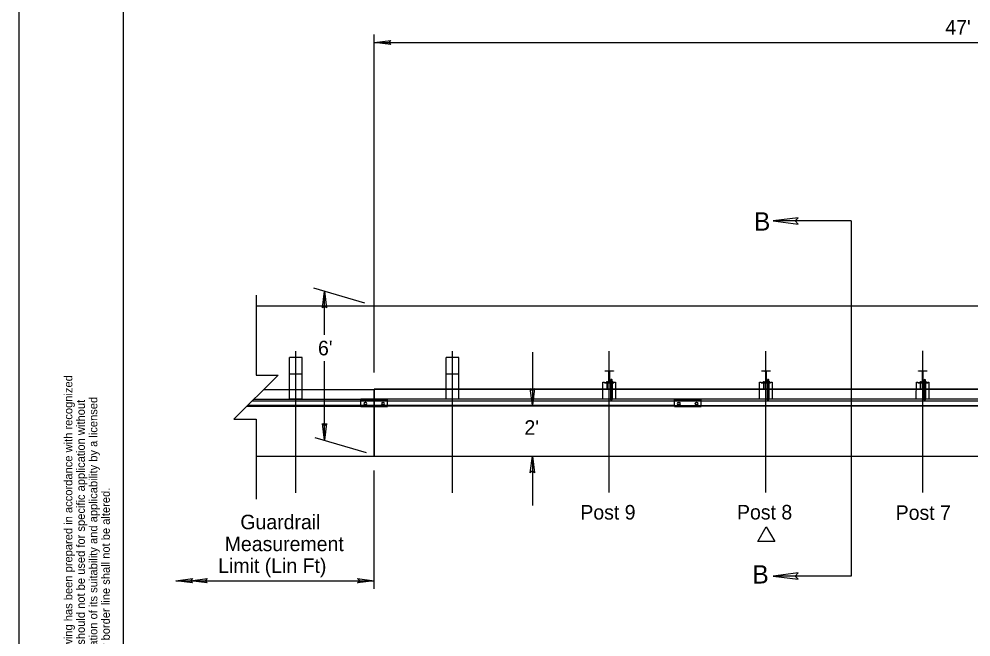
# Model space of a CAD drawing. Extents: x -1700 to 1700, y -1137 to 1100.
# Drawn here: x -1700 to -556, y -390 to 353 of the extents above; entities that cross this region are included whole.
import ezdxf

# ---------------------------------------------------------------- set-up
doc = ezdxf.new("R2010")
doc.units = 0
for name, color, linetype in [('1', 7, 'Continuous'), ('227', 7, 'Continuous'), ('23', 7, 'Continuous'), ('25', 7, 'Continuous'), ('37', 7, 'Continuous'), ('42', 7, 'Continuous'), ('56', 7, 'Continuous'), ('62', 7, 'Continuous'), ('63', 7, 'Continuous'), ('Default', 7, 'Continuous')]:
    doc.layers.add(name, color=color, linetype=linetype)

msp = doc.modelspace()

# ---------------------------------------------------------------- linework, layer by layer
at = {"layer": '1'}
msp.add_lwpolyline([(-1700, 1100), (1700, 1100), (1700, -1100), (-1700, -1100)], close=True, dxfattribs=at)
at = {"layer": '227'}
msp.add_lwpolyline([(-1273.1, -91.9), (-1273.1, -172.2), (1491.9, -172.2), (591.4, 69.1), (365.6, 8.6), (287.7, 8.6), (287.7, -91.9), (-1273.1, -91.9)], dxfattribs=at)
at = {"layer": '23'}
for p, q in [((-1289.2, -111.5), (-1289.2, -104.7)), ((-1272.9, -104.7), (-1289.2, -104.7)), ((-1273, -111.6), (-1289.2, -111.5)), ((-1257.1, -111.6), (-1273.3, -111.6)), ((-1257.1, -104.7), (-1273.1, -104.7)), ((-1257.1, -112.5), (-1257.1, -103.4)), ((-1257.1, -104.7), (-1257.1, -103.4)), ((-912.4, -111.6), (-912.4, -104.7)), ((-896.1, -104.7), (-912.4, -104.7)), ((-896.2, -111.6), (-912.4, -111.6)), ((-880.3, -111.6), (-896.5, -111.6)), ((-880.3, -104.7), (-896.4, -104.7)), ((-880.3, -112.6), (-880.3, -103.4)), ((-880.3, -104.7), (-880.3, -103.4))]:
    msp.add_line(p, q, dxfattribs=at)
at = {"layer": '25'}
for p, q in [((-1273.1, -71.6), (-1273.1, 334.7)), ((-1273.1, 324.9), (139.3, 324.9)), ((-1346.1, 29.9), (-1285, 12)), ((-1332.8, -26.5), (-1332.8, 26)), ((-1083, -47.2), (-1083, -111)), ((-1332.8, -153.2), (-1332.8, -58.2)), ((-1344.4, -149.8), (-1282.9, -167.8)), ((-1083, -172.4), (-1083, -231.7)), ((-1273.1, -332), (-1273.1, -189.6)), ((-1511.4, -322), (-1273.1, -322))]:
    msp.add_line(p, q, dxfattribs=at)
for points in [[(-1255.6, 324.9), (-1253.1, 322.4), (-1273.1, 324.9), (-1253.1, 327.4)], [(-1332.8, 8.5), (-1335.3, 6), (-1332.8, 26), (-1330.3, 6)], [(-1083, -93.5), (-1080.5, -91), (-1083, -111), (-1085.5, -91)], [(-1332.8, -135.7), (-1330.3, -133.2), (-1332.8, -153.2), (-1335.3, -133.2)], [(-1083, -189.9), (-1085.5, -192.4), (-1083, -172.4), (-1080.5, -192.4)], [(-1493.9, -322), (-1491.4, -324.5), (-1511.4, -322), (-1491.4, -319.5)], [(-1476.4, -322), (-1473.9, -324.5), (-1493.9, -322), (-1473.9, -319.5)], [(-1290.6, -322), (-1293.1, -319.5), (-1273.1, -322), (-1293.1, -324.5)]]:
    msp.add_lwpolyline(points, close=True, dxfattribs=at)
msp.add_lwpolyline([(-1415.2, 21.3), (-1415.2, -74.8), (-1388.6, -74.8), (-1441.7, -127.9), (-1415.2, -127.9), (-1415.2, -224)], dxfattribs=at)
at = {"layer": '37'}
for p, q in [((-700, 110.5), (-793.5, 110.5)), ((-700, 110.5), (-700, -316.4)), ((-1415.2, 8.6), (-1273.1, 8.6)), ((-1273.1, 8.6), (139.3, 8.6)), ((-1367.3, -216.2), (-1367.4, -46.2)), ((-1179, -216.2), (-1179.1, -46.2)), ((-990.6, -216), (-990.7, -46.1)), ((-802.3, -215.9), (-802.4, -45.9)), ((-613.8, -215.8), (-613.9, -45.8)), ((-1406, -92.1), (-1273.1, -92)), ((-1273.1, -91.9), (287.7, -91.9)), ((-1273.1, -172.2), (-1273.1, -91.9)), ((-1426, -112.2), (-1289.2, -112.1)), ((-1424.8, -111), (-1257.1, -111)), ((-1419.7, -105.9), (-1273.1, -105.8)), ((-1417.6, -103.8), (-1273.1, -103.7)), ((-1415.2, -172.2), (-895.8, -172.2)), ((-895.8, -172.2), (1543.2, -172.2)), ((-700, -316.4), (-793.5, -316.4))]:
    msp.add_line(p, q, dxfattribs=at)
for points in [[(-767.3, 110.5), (-763.5, 114.3), (-793.5, 110.5), (-763.5, 106.8)], [(-767.3, -316.4), (-763.5, -312.7), (-793.5, -316.4), (-763.5, -320.2)]]:
    msp.add_lwpolyline(points, close=True, dxfattribs=at)
at = {"layer": '42'}
for p, q in [((-1359.8, -53.5), (-1374.8, -53.5)), ((-1374.8, -103.7), (-1374.8, -53.5)), ((-1359.8, -103.7), (-1359.8, -53.5)), ((-1171.4, -53.5), (-1186.5, -53.5)), ((-1186.5, -103.7), (-1186.5, -53.5)), ((-1171.4, -103.7), (-1171.4, -53.5)), ((-1359.8, -73.6), (-1374.8, -73.6)), ((-1171.4, -73.6), (-1186.5, -73.6)), ((-995.7, -69.6), (-985.7, -69.6)), ((-995.7, -70.3), (-995.7, -69.6)), ((-991.6, -70.3), (-995.7, -70.3)), ((-991, -83), (-991, -70.9)), ((-990.4, -70.9), (-990.4, -83)), ((-985.7, -70.3), (-989.8, -70.3)), ((-985.7, -69.6), (-985.7, -70.3)), ((-807.4, -69.6), (-797.3, -69.6)), ((-807.4, -70.3), (-807.4, -69.6)), ((-803.3, -70.3), (-807.4, -70.3)), ((-802.6, -83), (-802.6, -70.9)), ((-802.1, -70.9), (-802.1, -83)), ((-797.3, -70.3), (-801.4, -70.3)), ((-797.3, -69.6), (-797.3, -70.3)), ((-618.9, -69.6), (-608.9, -69.6)), ((-618.9, -70.3), (-618.9, -69.6)), ((-614.8, -70.3), (-618.9, -70.3)), ((-614.3, -83.1), (-614.2, -70.9)), ((-613.6, -70.9), (-613.7, -83.1)), ((-608.9, -70.3), (-613, -70.3)), ((-608.9, -69.6), (-608.9, -70.3)), ((-998.2, -83.4), (-996.3, -83.4)), ((-998.2, -103.5), (-998.2, -83.4)), ((-996.3, -84.3), (-996.3, -83.4)), ((-996.3, -84.3), (-985, -84.3)), ((-995.7, -84.3), (-995.7, -83.7)), ((-995.7, -83.7), (-991.6, -83.7)), ((-985.6, -84.3), (-995.7, -84.3)), ((-993.4, -83.6), (-993.4, -83.5)), ((-993.3, -83.6), (-993.4, -83.6)), ((-993.2, -83.6), (-993.3, -83.6)), ((-993.3, -83.7), (-993.3, -84.3)), ((-993.1, -83.6), (-993.2, -83.6)), ((-993.2, -83.7), (-993.2, -83.6)), ((-993.2, -91.7), (-993.2, -83.7)), ((-993, -83.6), (-993.1, -83.6)), ((-992.9, -83.6), (-993, -83.6)), ((-992.7, -83.6), (-992.9, -83.6)), ((-992.8, -83.7), (-992.8, -83.6)), ((-992.8, -91.7), (-992.8, -83.7)), ((-992.7, -83.6), (-992.6, -83.5)), ((-992.7, -83.6), (-992.7, -83.6)), ((-992.7, -83.7), (-992.7, -84.3)), ((-989.8, -83.7), (-985.6, -83.6)), ((-989.7, -83.3), (-986.5, -83.3)), ((-989.7, -83.7), (-989.7, -83.3)), ((-989.2, -82.3), (-989.2, -83.3)), ((-989, -83.3), (-989, -103.5)), ((-988.7, -80.3), (-988.9, -80.5)), ((-988.9, -82.1), (-988.9, -80.5)), ((-988.3, -80.5), (-988.9, -80.6)), ((-987.3, -80.5), (-988.9, -80.8)), ((-987.3, -80.5), (-988.9, -80.5)), ((-987.3, -80.7), (-988.9, -81)), ((-987.3, -80.9), (-988.9, -81.3)), ((-987.3, -81.2), (-988.9, -81.5)), ((-987.3, -81.4), (-988.9, -81.7)), ((-987.3, -81.6), (-988.9, -81.9)), ((-988.8, -103.5), (-988.9, -82.1)), ((-987.2, -82.1), (-988.9, -82.1)), ((-987.4, -80.3), (-988.7, -80.3)), ((-988.7, -83.3), (-988.7, -82.3)), ((-987.3, -81.9), (-988.4, -82.1)), ((-987.5, -83.3), (-987.5, -82.3)), ((-987.3, -80.5), (-987.4, -80.3)), ((-987.3, -82.1), (-987.3, -80.5)), ((-987.3, -103.5), (-987.3, -82.1)), ((-987.1, -83.3), (-987.1, -103.5)), ((-986.9, -82.3), (-986.9, -83.3)), ((-986.5, -83.6), (-986.5, -83.3)), ((-985.6, -83.6), (-985.6, -84.3)), ((-985, -83.4), (-985, -84.3)), ((-985, -83.4), (-983.1, -83.4)), ((-983.1, -83.4), (-983.1, -103.5)), ((-809.9, -83.4), (-808, -83.4)), ((-809.9, -103.5), (-809.9, -83.4)), ((-808, -84.3), (-808, -83.4)), ((-808, -84.3), (-796.7, -84.3)), ((-807.4, -84.3), (-807.4, -83.7)), ((-807.4, -83.7), (-803.3, -83.7)), ((-797.3, -84.3), (-807.4, -84.3)), ((-805.1, -83.6), (-805.1, -83.5)), ((-805, -83.6), (-805.1, -83.6)), ((-804.9, -83.6), (-805, -83.6)), ((-805, -83.7), (-805, -84.3)), ((-804.8, -83.6), (-804.9, -83.6)), ((-804.9, -91.7), (-804.9, -83.7)), ((-804.9, -83.7), (-804.9, -83.6)), ((-804.7, -83.6), (-804.8, -83.6)), ((-804.6, -83.6), (-804.7, -83.6)), ((-804.4, -83.6), (-804.6, -83.6)), ((-804.5, -91.7), (-804.5, -83.7)), ((-804.5, -83.7), (-804.5, -83.6)), ((-804.4, -83.7), (-804.4, -84.3)), ((-804.4, -83.6), (-804.3, -83.6)), ((-804.3, -83.6), (-804.3, -83.5)), ((-801.4, -83.7), (-797.3, -83.7)), ((-801.3, -83.3), (-798.2, -83.3)), ((-801.3, -83.7), (-801.3, -83.3)), ((-800.9, -82.3), (-800.9, -83.3)), ((-800.7, -83.3), (-800.7, -103.5)), ((-798.9, -82.1), (-800.6, -82.1)), ((-800.4, -80.3), (-800.5, -80.5)), ((-800.5, -82.1), (-800.5, -80.5)), ((-800, -80.5), (-800.5, -80.6)), ((-799, -80.5), (-800.5, -80.8)), ((-799, -80.5), (-800.5, -80.5)), ((-799, -80.7), (-800.5, -81)), ((-799, -80.9), (-800.5, -81.3)), ((-799, -81.2), (-800.5, -81.5)), ((-799, -81.4), (-800.5, -81.7)), ((-799, -81.6), (-800.5, -81.9)), ((-800.5, -103.5), (-800.5, -82.1)), ((-799.1, -80.3), (-800.4, -80.3)), ((-800.3, -83.3), (-800.3, -82.3)), ((-799, -81.9), (-800.1, -82.1)), ((-799.2, -83.3), (-799.2, -82.3)), ((-799, -80.5), (-799.1, -80.3)), ((-799, -82.1), (-799, -80.5)), ((-799, -103.5), (-799, -82.1)), ((-798.8, -83.3), (-798.8, -103.5)), ((-798.6, -82.3), (-798.6, -83.3)), ((-798.2, -83.7), (-798.2, -83.3)), ((-797.3, -83.7), (-797.3, -84.3)), ((-796.7, -83.4), (-796.7, -84.3)), ((-796.7, -83.4), (-794.8, -83.4)), ((-794.8, -83.4), (-794.8, -103.5)), ((-621.6, -103.5), (-621.5, -83.4)), ((-621.5, -83.4), (-619.6, -83.4)), ((-619.6, -84.3), (-619.6, -83.4)), ((-619.6, -84.3), (-608.3, -84.4)), ((-619, -84.3), (-619, -83.7)), ((-619, -83.7), (-614.9, -83.7)), ((-609, -84.4), (-619, -84.3)), ((-616.6, -83.6), (-616.7, -83.6)), ((-616.7, -83.6), (-616.7, -83.6)), ((-616.6, -83.7), (-616.7, -84.4)), ((-616.5, -83.6), (-616.6, -83.6)), ((-616.6, -91.7), (-616.5, -83.7)), ((-616.4, -83.7), (-616.5, -83.6)), ((-616.5, -83.7), (-616.5, -83.6)), ((-616.3, -83.7), (-616.4, -83.7)), ((-616.2, -83.7), (-616.3, -83.7)), ((-616, -83.6), (-616.2, -83.7)), ((-616.2, -91.7), (-616.1, -83.7)), ((-616.1, -83.7), (-616.1, -83.6)), ((-616, -83.6), (-615.9, -83.6)), ((-616, -83.6), (-616, -83.6)), ((-616, -83.7), (-616, -84.4)), ((-613.1, -83.7), (-609, -83.7)), ((-613, -83.4), (-609.8, -83.4)), ((-613, -83.7), (-613, -83.4)), ((-612.5, -82.3), (-612.5, -83.4)), ((-612.3, -83.4), (-612.4, -103.5)), ((-612.3, -103.5), (-612.2, -82.1)), ((-612, -80.3), (-612.2, -80.5)), ((-612.2, -82.1), (-612.2, -80.5)), ((-611.6, -80.5), (-612.2, -80.6)), ((-610.6, -80.5), (-612.2, -80.8)), ((-610.6, -80.5), (-612.2, -80.5)), ((-610.6, -80.8), (-612.2, -81.1)), ((-610.6, -81), (-612.2, -81.3)), ((-610.6, -81.2), (-612.2, -81.5)), ((-610.6, -81.5), (-612.2, -81.8)), ((-610.6, -81.7), (-612.2, -82)), ((-610.5, -82.1), (-612.2, -82.1)), ((-610.7, -80.4), (-612, -80.3)), ((-612, -83.4), (-612, -82.3)), ((-610.6, -81.9), (-611.7, -82.1)), ((-610.8, -83.4), (-610.8, -82.3)), ((-610.6, -80.5), (-610.7, -80.4)), ((-610.7, -103.5), (-610.6, -82.1)), ((-610.6, -82.1), (-610.6, -80.5)), ((-610.4, -83.4), (-610.5, -103.5)), ((-610.2, -82.3), (-610.2, -83.4)), ((-609.8, -83.7), (-609.8, -83.4)), ((-609, -83.7), (-609, -84.4)), ((-608.3, -83.4), (-608.3, -84.4)), ((-608.3, -83.4), (-606.4, -83.5)), ((-606.4, -83.5), (-606.5, -103.5)), ((-1289.2, -112.5), (-1289.2, -103.4)), ((-1289.2, -103.4), (-1273, -103.4)), ((-1289.2, -105.7), (-1272.9, -105.7)), ((-1289.2, -112.5), (-1272.9, -112.5)), ((-1284.2, -110.6), (-1283.3, -110.6)), ((-1284.1, -107.6), (-1283.4, -107.6)), ((-1284.1, -107.9), (-1283.4, -107.9)), ((-1284.1, -110.3), (-1283.4, -110.3)), ((-1273.3, -112.5), (-1257.1, -112.5)), ((-1273.2, -105.7), (-1257.1, -105.7)), ((-1273.1, -103.4), (-1257.1, -103.4)), ((-1262.9, -110.6), (-1262.1, -110.6)), ((-1262.8, -107.6), (-1262.1, -107.6)), ((-1262.8, -107.9), (-1262.1, -107.9)), ((-1262.8, -110.3), (-1262.1, -110.3)), ((-1257.1, -105.6), (-912.4, -105.6)), ((-1257.1, -110.8), (-912.4, -111)), ((-1257.1, -112), (-912.4, -111.9)), ((-1257.1, -103.5), (-912.4, -103.5)), ((-912.4, -112.6), (-912.4, -103.4)), ((-912.4, -103.4), (-896.2, -103.4)), ((-912.4, -105.7), (-896.1, -105.7)), ((-912.4, -112.6), (-896.2, -112.6)), ((-907.4, -107.6), (-906.6, -107.6)), ((-907.4, -107.9), (-906.6, -107.9)), ((-907.4, -110.4), (-906.6, -110.4)), ((-907.4, -110.6), (-906.6, -110.6)), ((-896.5, -112.6), (-880.3, -112.6)), ((-896.4, -103.4), (-880.3, -103.4)), ((-896.4, -105.7), (-880.3, -105.7)), ((-886.1, -107.6), (-885.3, -107.6)), ((-886.1, -107.9), (-885.3, -107.9)), ((-886.1, -110.4), (-885.3, -110.4)), ((-886.1, -110.6), (-885.3, -110.6)), ((-880.3, -103.5), (535.7, -103.5)), ((-880.3, -105.6), (498.6, -105.6)), ((-880.3, -111), (522.1, -111.9)), ((-880.3, -111.9), (381.2, -111.9))]:
    msp.add_line(p, q, dxfattribs=at)
for points in [[(-992.6, -82.7), (-992.6, -82.8), (-992.7, -82.8), (-992.8, -82.8), (-992.9, -82.8), (-993, -82.8), (-993.1, -82.8), (-993.2, -82.8), (-993.3, -82.8), (-993.4, -82.8), (-993.4, -82.8), (-993.4, -82.7), (-993.4, -82.7), (-993.3, -82.7), (-993.2, -82.6), (-993.1, -82.6), (-993, -82.6), (-992.9, -82.6), (-992.8, -82.7), (-992.7, -82.7), (-992.6, -82.7), (-992.6, -82.7)], [(-992.6, -82.8), (-992.6, -82.9), (-992.7, -82.9), (-992.8, -82.9), (-992.9, -82.9), (-993, -82.9), (-993.1, -82.9), (-993.2, -82.9), (-993.3, -82.9), (-993.4, -82.9), (-993.4, -82.9)], [(-992.6, -83.4), (-992.6, -83.5), (-992.7, -83.5), (-992.8, -83.5), (-992.9, -83.5), (-993, -83.5), (-993.1, -83.5), (-993.2, -83.5), (-993.3, -83.5), (-993.4, -83.5), (-993.4, -83.5), (-993.4, -83.4), (-993.4, -83.4), (-993.3, -83.4), (-993.2, -83.3), (-993.2, -83.3)], [(-992.8, -83.4), (-992.8, -83.5), (-992.9, -83.5), (-992.9, -83.5), (-993, -83.5), (-993.1, -83.5), (-993.2, -83.5), (-993.2, -83.5), (-993.2, -83.4), (-993.2, -83.4)], [(-992.8, -83.3), (-992.8, -83.4), (-992.7, -83.4), (-992.6, -83.4), (-992.6, -83.4)], [(-804.3, -82.7), (-804.3, -82.8), (-804.4, -82.8), (-804.5, -82.8), (-804.6, -82.8), (-804.7, -82.8), (-804.8, -82.8), (-804.9, -82.8), (-805, -82.8), (-805.1, -82.8), (-805.1, -82.7), (-805.1, -82.7), (-805.1, -82.7), (-805, -82.7), (-804.9, -82.6), (-804.8, -82.6), (-804.7, -82.6), (-804.6, -82.6), (-804.5, -82.7), (-804.4, -82.7), (-804.3, -82.7), (-804.3, -82.7)], [(-804.3, -82.8), (-804.3, -82.9), (-804.4, -82.9), (-804.5, -82.9), (-804.6, -82.9), (-804.7, -82.9), (-804.8, -82.9), (-804.9, -82.9), (-805, -82.9), (-805.1, -82.9), (-805.1, -82.8)], [(-804.3, -83.4), (-804.3, -83.5), (-804.4, -83.5), (-804.5, -83.5), (-804.6, -83.5), (-804.7, -83.5), (-804.8, -83.5), (-804.9, -83.5), (-805, -83.5), (-805.1, -83.5), (-805.1, -83.5), (-805.1, -83.4), (-805.1, -83.4), (-805, -83.4), (-804.9, -83.3), (-804.9, -83.3)], [(-804.5, -83.4), (-804.5, -83.5), (-804.6, -83.5), (-804.6, -83.5), (-804.7, -83.5), (-804.8, -83.5), (-804.9, -83.5), (-804.9, -83.5), (-804.9, -83.4), (-804.9, -83.4)], [(-804.5, -83.3), (-804.5, -83.4), (-804.4, -83.4), (-804.3, -83.4), (-804.3, -83.4)], [(-615.9, -82.8), (-615.9, -82.8), (-616, -82.8), (-616.1, -82.8), (-616.2, -82.9), (-616.3, -82.9), (-616.4, -82.9), (-616.5, -82.8), (-616.6, -82.8), (-616.7, -82.8), (-616.7, -82.8), (-616.7, -82.7), (-616.7, -82.7), (-616.6, -82.7), (-616.5, -82.7), (-616.4, -82.7), (-616.3, -82.7), (-616.2, -82.7), (-616.1, -82.7), (-616, -82.7), (-615.9, -82.7), (-615.9, -82.8)], [(-615.9, -82.9), (-615.9, -82.9), (-616, -82.9), (-616.1, -82.9), (-616.2, -83), (-616.3, -83), (-616.4, -83), (-616.5, -82.9), (-616.6, -82.9), (-616.7, -82.9), (-616.7, -82.9)], [(-615.9, -83.5), (-615.9, -83.5), (-616, -83.5), (-616.1, -83.5), (-616.2, -83.6), (-616.3, -83.6), (-616.4, -83.6), (-616.5, -83.5), (-616.6, -83.5), (-616.7, -83.5), (-616.7, -83.5), (-616.7, -83.4), (-616.7, -83.4), (-616.6, -83.4), (-616.5, -83.4), (-616.5, -83.4)], [(-616.1, -83.5), (-616.1, -83.5), (-616.2, -83.5), (-616.3, -83.5), (-616.3, -83.5), (-616.4, -83.5), (-616.5, -83.5), (-616.5, -83.5), (-616.5, -83.5), (-616.5, -83.5)], [(-616.1, -83.4), (-616.1, -83.4), (-616, -83.4), (-615.9, -83.4), (-615.9, -83.5)]]:
    msp.add_lwpolyline(points, dxfattribs=at)
for centre, radius, start, end in [((-988.9, -82.4), 0.327, 27.3368, 152.7369), ((-988.1, -83.1), 1.04, 55.9734, 124.0788), ((-987.2, -82.4), 0.327, 27.2847, 152.789), ((-800.6, -82.4), 0.327, 27.3003, 152.7004), ((-799.8, -83.1), 1.04, 55.9369, 124.0423), ((-798.9, -82.4), 0.327, 27.2482, 152.7525), ((-612.2, -82.4), 0.327, 27.0512, 152.4513), ((-611.4, -83.2), 1.04, 55.6878, 123.7932), ((-610.5, -82.5), 0.327, 26.9991, 152.5034), ((-1284.1, -109.1), 1.49, 89.1899, 268.3848), ((-1284.1, -109.1), 1.23, 92.8876, 267.0431), ((-1283.4, -109.1), 1.49, 271.5458, 90.7407), ((-1283.4, -109.1), 1.23, 272.8876, 87.0431), ((-1262.8, -109.1), 1.49, 89.1899, 268.3848), ((-1262.8, -109.1), 1.23, 92.8876, 267.0431), ((-1262.1, -109.1), 1.49, 271.5458, 90.7407), ((-1262.1, -109.1), 1.23, 272.8876, 87.0431), ((-988.1, -102.6), 1.88, 207.4937, 332.58), ((-907.4, -109.1), 1.49, 89.1899, 268.3848), ((-907.3, -109.1), 1.23, 92.8876, 267.0431), ((-906.6, -109.1), 1.49, 271.5458, 90.7407), ((-906.7, -109.1), 1.23, 272.8876, 87.0431), ((-886.1, -109.1), 1.49, 89.1899, 268.3848), ((-886, -109.1), 1.23, 92.8876, 267.0431), ((-885.3, -109.1), 1.49, 271.5458, 90.7407), ((-885.4, -109.1), 1.23, 272.8876, 87.0431), ((-799.8, -102.6), 1.88, 207.4572, 332.5434), ((-611.5, -102.6), 1.88, 207.2081, 332.2944)]:
    msp.add_arc(centre, radius, start, end, dxfattribs=at)
for centre, major_axis, start_param, end_param in [((-991.6, -70.9), (0.628, 0), 0, 1.570796), ((-989.8, -70.9), (-0.628, 0), 4.712389, 6.283185), ((-803.3, -70.9), (0.628, 0), 0, 1.570796), ((-801.4, -70.9), (-0.628, 0), 4.712389, 6.283185), ((-614.8, -70.9), (0.628, -0.003), 0, 1.570796), ((-613, -70.9), (-0.628, 0.003), 4.712389, 6.283185), ((-991.6, -83), (0.628, 0), 4.712389, 6.283185), ((-989.8, -83), (-0.628, 0), 0, 1.570796), ((-803.3, -83), (0.628, 0), 4.712389, 6.283185), ((-801.4, -83), (-0.628, 0), 0, 1.570796), ((-614.9, -83.1), (0.628, -0.003), 4.712389, 6.283185), ((-613.1, -83.1), (-0.628, 0.003), 0, 1.570796)]:
    msp.add_ellipse(centre, major_axis=major_axis, ratio=0.974295, start_param=start_param, end_param=end_param, dxfattribs=at)
for points in [[(-993.4, -82.9), (-993.4, -82.8)], [(-993.4, -83.5), (-993.4, -83.4)], [(-993.2, -83.4), (-993.2, -82.9)], [(-992.8, -82.9), (-992.8, -83.4)], [(-992.6, -82.7), (-992.6, -82.8)], [(-992.6, -83.4), (-992.6, -83.5)], [(-805.1, -82.8), (-805.1, -82.7)], [(-805.1, -83.5), (-805.1, -83.4)], [(-804.9, -83.4), (-804.9, -82.9)], [(-804.5, -82.9), (-804.5, -83.4)], [(-804.3, -82.7), (-804.3, -82.8)], [(-804.3, -83.4), (-804.3, -83.5)], [(-616.7, -82.9), (-616.7, -82.8)], [(-616.7, -83.6), (-616.7, -83.5)], [(-616.5, -83.5), (-616.5, -82.9)], [(-616.1, -82.9), (-616.1, -83.5)], [(-615.9, -82.8), (-615.9, -82.9)], [(-615.9, -83.5), (-615.9, -83.6)], [(-993, -92.3), (-993.2, -91.7)], [(-992.8, -91.7), (-993, -92.3)], [(-804.7, -92.3), (-804.9, -91.7)], [(-804.5, -91.7), (-804.7, -92.3)], [(-616.4, -92.3), (-616.6, -91.7)], [(-616.2, -91.7), (-616.4, -92.3)]]:
    msp.add_open_spline(points, degree=1, dxfattribs=at)
at = {"layer": '56'}
msp.add_lwpolyline([(-812, -274.8), (-801.9, -257.3), (-791.8, -274.8)], close=True, dxfattribs=at)
at = {"layer": '63'}
msp.add_lwpolyline([(1575, 1025), (-1575, 1025), (-1575, -1025), (1575, -1025)], close=True, dxfattribs=at)
at = {"layer": 'Default'}
for p, q in [((-1360, -103.7), (-1375, -103.7)), ((-1171.6, -103.7), (-1186.7, -103.7))]:
    msp.add_line(p, q, dxfattribs=at)

# ---------------------------------------------------------------- texts
at = {"layer": '25'}
for s, p in [("47'", (-586.7, 334.6)), ("6'", (-1340.7, -51.1)), ("2'", (-1092.6, -146.6)), ('Post 9', (-1025.4, -248.5)), ('Post 8', (-837.1, -248.4)), ('Post 7', (-646.4, -248.9)), ('Guardrail', (-1434, -260.2)), ('Measurement', (-1452.8, -286.5)), ('Limit (Lin Ft)', (-1460.6, -312.7))]:
    msp.add_text(s, height=17.5, dxfattribs=at).set_placement(p)
at = {"layer": '37'}
for p in [(-816.7, 98.9), (-818.6, -325.4)]:
    msp.add_text('B', height=22, dxfattribs=at).set_placement(p)
at = {"layer": '62'}
for s, p in [('The information presented in this Standard Drawing has been prepared in accordance with recognized', (-1635.9, -680)), ('competent professional examination and verification of its suitability and applicability by a licensed', (-1605.9, -680)), ('engineering principles and is for general use. It should not be used for specific application without', (-1620.9, -680)), ('professional engineer. Contents within the inner border line shall not be altered.', (-1590.9, -680))]:
    msp.add_text(s, height=10, rotation=90, dxfattribs=at).set_placement(p)

doc.saveas('drawing.dxf')
